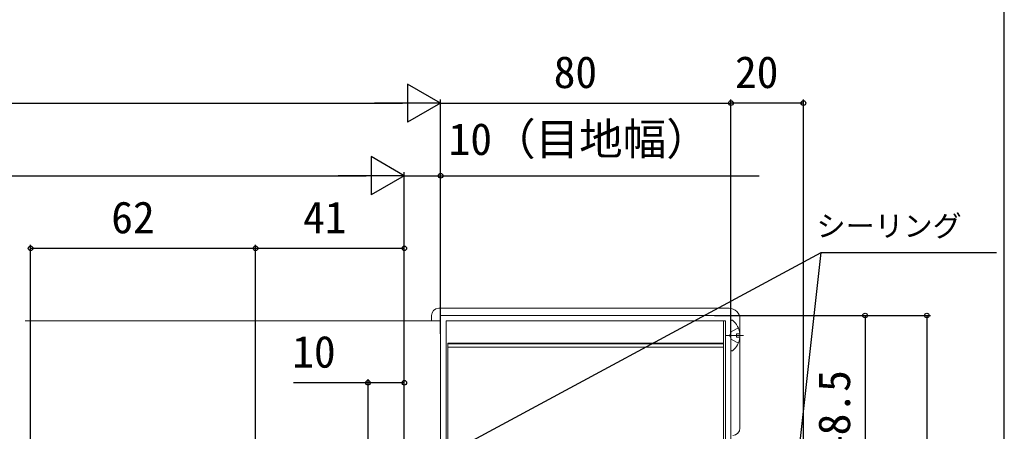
# Model space of a CAD drawing. Units: millimetres, scale not verified. Extents: x -525 to 525, y -783 to 779.
# Drawn here: x 253.6 to 525, y -401.1 to -287.8 of the extents above; entities that cross this region are included whole.
import ezdxf
from ezdxf.enums import TextEntityAlignment as Align

# ---------------------------------------------------------------- set-up
doc = ezdxf.new("R2010")
doc.units = ezdxf.units.MM
doc.header["$LTSCALE"] = 4
for name, color, linetype, lineweight in [('0-2_YKK_11', 7, 'Continuous', 18), ('0-4_YKK_12', 2, 'Continuous', 18), ('0-5_YKK_13', 4, 'Continuous', 18)]:
    doc.layers.add(name, color=color, linetype=linetype, lineweight=lineweight)
doc.layers.add('0-7_YKK_D', color=6, linetype='Continuous')
doc.layers.add('0-8_YKK_ZWAK', color=7, linetype='Continuous')
doc.styles.add('ＭＳ ゴシック', font='')
doc.styles.get('ＭＳ ゴシック').set_extended_font_data('MS Gothic')

msp = doc.modelspace()

# ---------------------------------------------------------------- linework, layer by layer
at = {"layer": '0-2_YKK_11', "color": 30}
for points in [[(369.641, -465.293), (369.641, -369.251), (449.641, -369.251), (449.641, -409.751)], [(448.141, -417.751), (448.141, -370.751), (371.141, -370.751), (371.141, -433.751)]]:
    msp.add_lwpolyline(points, dxfattribs=at)
at = {"layer": '0-4_YKK_12'}
for p, q in [((255.14, -370.751), (369.641, -370.751)), ((447.639, -370.751), (371.441, -370.751)), ((447.639, -370.751), (447.639, -417.751)), ((447.639, -370.751), (447.639, -417.751)), ((447.639, -376.851), (371.639, -376.851)), ((371.639, -470.751), (371.639, -376.851)), ((447.639, -377.049), (371.639, -377.049)), ((371.639, -377.931), (447.639, -377.931))]:
    msp.add_line(p, q, dxfattribs=at)
at = {"layer": '0-5_YKK_13'}
for p, q in [((369.137, -367.251), (449.137, -367.251)), ((367.137, -370.751), (367.137, -369.251)), ((449.637, -378.727), (449.637, -370.775)), ((452.137, -370.251), (452.137, -400.251)), ((449.849, -373.606), (449.24, -374.751)), ((451.714, -372.676), (449.849, -373.606)), ((452.12, -374.326), (451.237, -374.326)), ((453.137, -374.751), (448.239, -374.751))]:
    msp.add_line(p, q, dxfattribs=at)
for points in [[(452.12, -375.176), (451.237, -375.176), (451.237, -374.326)], [(451.714, -376.826), (449.849, -375.896), (449.24, -374.751)]]:
    msp.add_lwpolyline(points, dxfattribs=at)
for centre, radius, start, end in [((369.137, -369.251), 2, 90, 180), ((449.137, -370.251), 3, 0, 90), ((449.912, -370.775), 0.274, 52.28591, 180), ((446.837, -374.751), 5.3, 4.59941, 52.28591), ((446.837, -374.751), 5.3, 307.71409, 355.40059), ((449.912, -378.727), 0.274, 180, 307.71409), ((450.137, -400.251), 2, 270, 0)]:
    msp.add_arc(centre, radius, start, end, dxfattribs=at)
at = {"layer": '0-7_YKK_D'}
for p, q in [((369.641, -310.751), (360.547, -305.501)), ((360.547, -305.501), (360.547, -316.001)), ((18.377, -310.751), (359.141, -310.751)), ((369.641, -310.751), (351.454, -310.751)), ((369.641, -310.751), (360.547, -316.001)), ((369.641, -368.551), (369.641, -309.751)), ((369.641, -368.551), (369.641, -309.751)), ((369.641, -310.751), (449.641, -310.751)), ((449.641, -374.551), (449.641, -309.751)), ((449.641, -368.751), (449.641, -309.751)), ((469.641, -310.751), (449.641, -310.751)), ((469.641, -406.051), (469.641, -309.751)), ((359.641, -330.751), (350.547, -325.501)), ((350.547, -325.501), (350.547, -336.001)), ((28.377, -330.751), (349.141, -330.751)), ((359.641, -330.751), (341.454, -330.751)), ((359.641, -330.751), (350.547, -336.001)), ((359.641, -432.751), (359.641, -329.751)), ((359.641, -407.251), (359.641, -329.751)), ((369.641, -374.251), (369.641, -329.751)), ((256.64, -482.538), (256.64, -349.751)), ((318.64, -481.451), (318.64, -349.751)), ((318.64, -481.451), (318.64, -349.751)), ((359.641, -407.251), (359.641, -349.751)), ((318.64, -350.751), (256.64, -350.751)), ((359.641, -350.751), (318.64, -350.751)), ((445.137, -369.251), (487.641, -369.251)), ((445.137, -369.251), (504.641, -369.251)), ((486.641, -369.251), (486.641, -417.751)), ((503.641, -369.251), (503.641, -470.751)), ((349.641, -486.751), (349.641, -386.751)), ((359.641, -407.251), (359.641, -386.751))]:
    msp.add_line(p, q, dxfattribs=at)
for points in [[(359.641, -330.751), (369.641, -330.751), (457.418, -330.751)], [(365.603, -410.601), (367.847, -409.391), (474.556, -351.885), (522.868, -351.885)], [(467.559, -414.715), (467.841, -412.181), (474.556, -351.885), (522.868, -351.885)], [(359.641, -387.751), (349.641, -387.751), (329.091, -387.751)]]:
    msp.add_lwpolyline(points, dxfattribs=at)
for centre in [(449.641, -310.751), (469.641, -310.751), (369.641, -330.751), (256.64, -350.751), (318.64, -350.751), (318.64, -350.751), (359.641, -350.751), (486.641, -369.251), (503.641, -369.251), (349.641, -387.751), (359.641, -387.751)]:
    msp.add_circle(centre, 0.637, dxfattribs=at)
at = {"layer": '0-8_YKK_ZWAK'}
msp.add_lwpolyline([(-525, -783.2), (525, -783.2), (525, 746.8)], dxfattribs=at)

# ---------------------------------------------------------------- texts
at = {"layer": '0-7_YKK_D', "style": 'ＭＳ ゴシック'}
for s, height, p in [('80', 8.798, (400.811, -309.251)), ('20', 8.798, (450.777, -309.251)), ('10（目地幅）', 8.798, (371.85, -327.683)), ('62', 8.798, (278.879, -349.251)), ('41', 8.798, (331.743, -349.251)), ('シーリング', 5.865, (473.244, -349.28)), ('10', 8.798, (328.75, -386.251))]:
    msp.add_text(s, height=height, dxfattribs=at).set_placement(p, align=Align.BOTTOM_LEFT)
msp.add_text('48.5', height=8.798, rotation=90, dxfattribs=at).set_placement((485.141, -408.228), align=Align.BOTTOM_LEFT)

doc.saveas('drawing.dxf')
